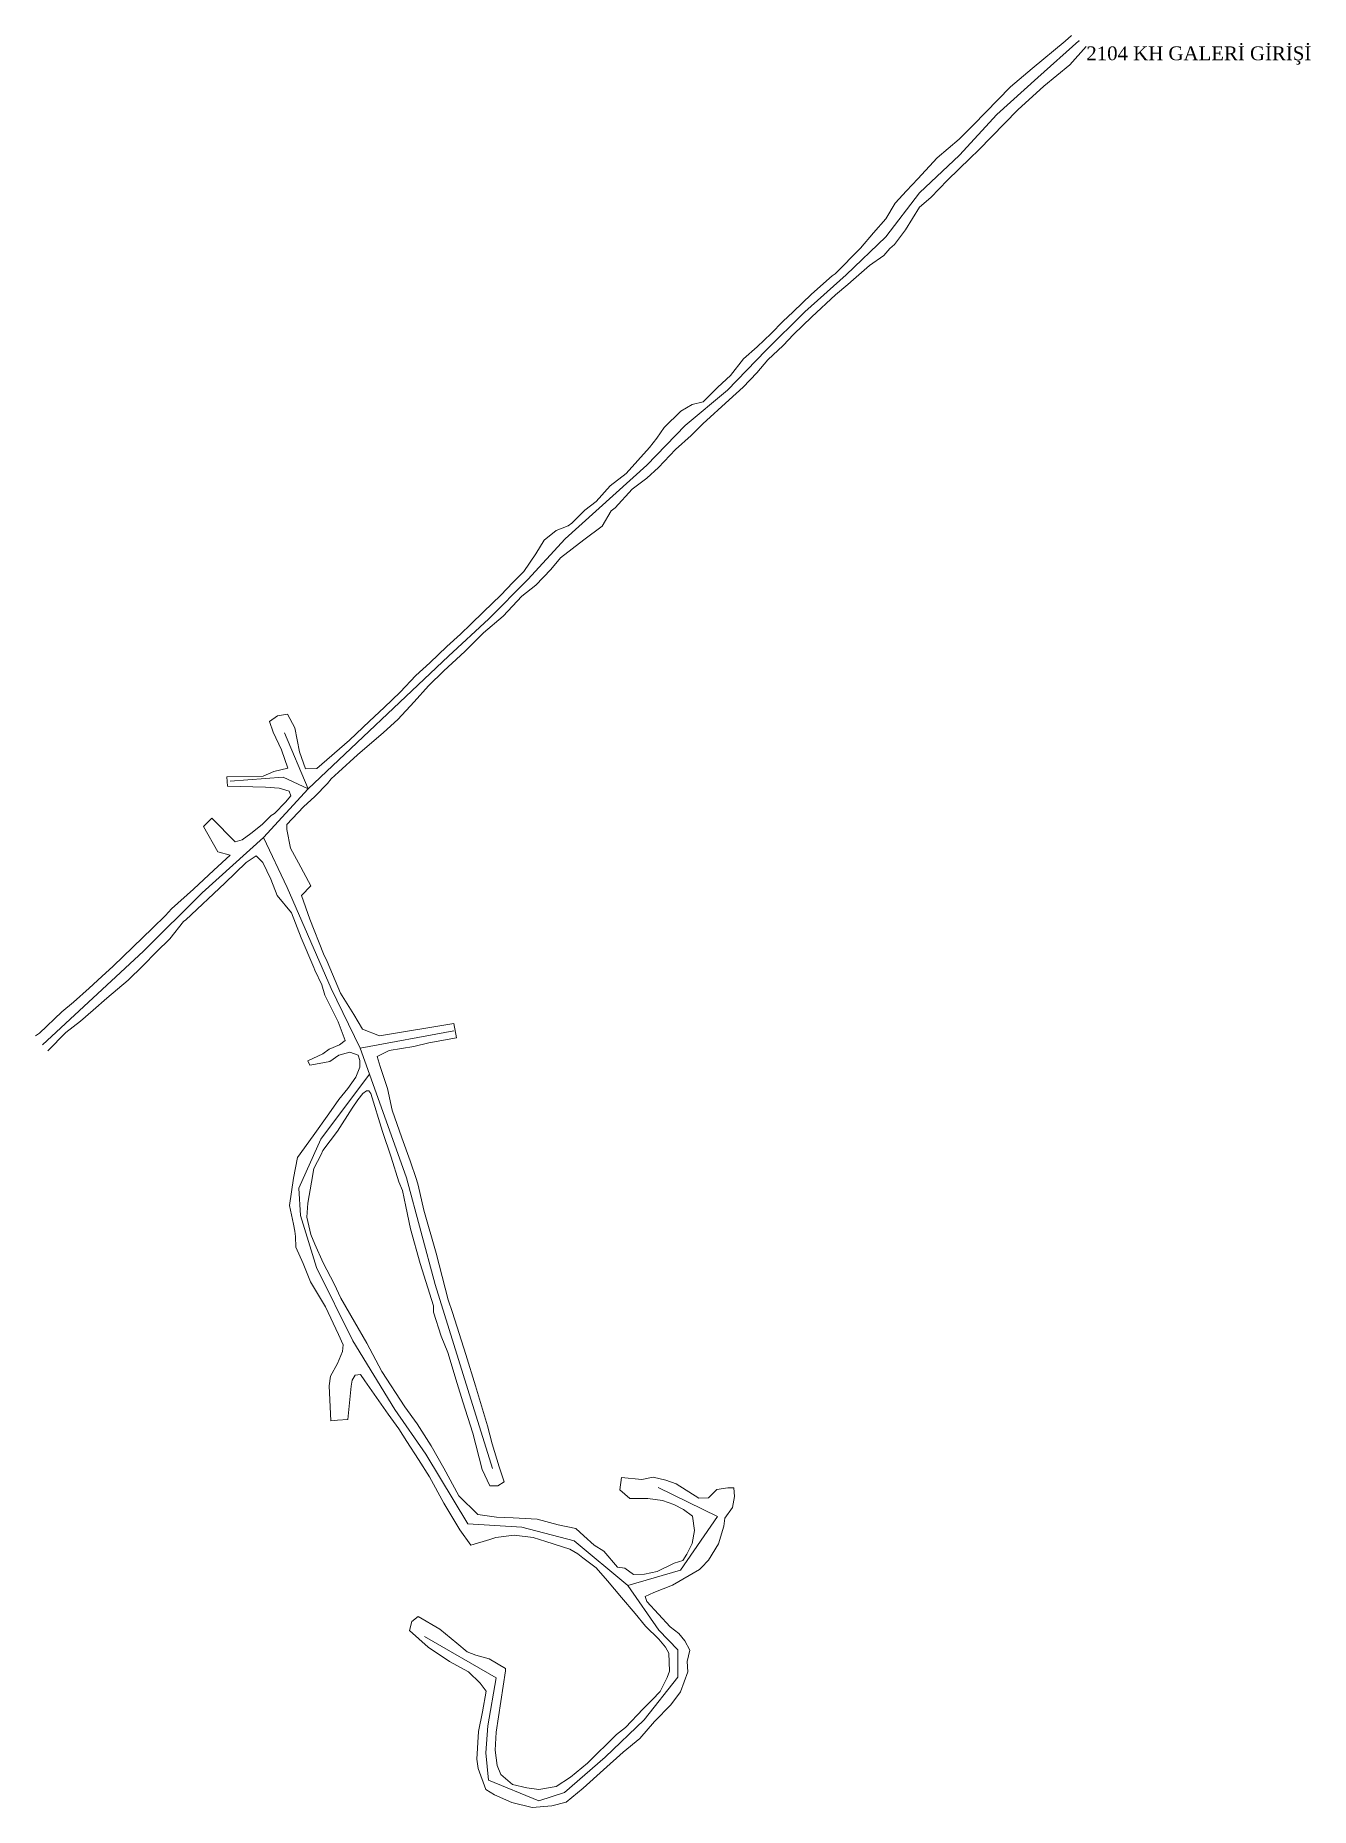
# Model space of a CAD drawing. Header units: millimetres. Extents: x 644660 to 644892, y 4144959 to 4145280.
import ezdxf

# ---------------------------------------------------------------- set-up
doc = ezdxf.new("R2010")
doc.units = ezdxf.units.MM
for name, color, linetype, lineweight in [('GEOFENCE', 3, 'Continuous', 0), ('INIT_COORD', 7, 'Continuous', 0), ('KH_GALERI', 4, 'Continuous', 0), ('TEXT', 152, 'Continuous', 0)]:
    doc.layers.add(name, color=color, linetype=linetype, lineweight=lineweight)
doc.styles.get("Standard").update_dxf_attribs({"font": 'times.ttf'})

msp = doc.modelspace()

# ---------------------------------------------------------------- linework, layer by layer
at = {"layer": 'GEOFENCE'}
for p, q in [((644849.56, 4145279.34, 2101.74), (644842.08, 4145272.69, 2101.84)), ((644842.08, 4145272.69, 2101.84), (644834.68, 4145265.97, 2101.98)), ((644834.68, 4145265.97, 2101.98), (644827.89, 4145258.63, 2102.02)), ((644827.89, 4145258.63, 2102.02), (644820.63, 4145251.76, 2102.06)), ((644820.63, 4145251.76, 2102.06), (644814.53, 4145243.83, 2102.2)), ((644814.53, 4145243.83, 2102.2), (644807.33, 4145236.89, 2102.2)), ((644807.33, 4145236.89, 2102.2), (644799.88, 4145230.23, 2102.43)), ((644799.88, 4145230.23, 2102.43), (644792.77, 4145223.19, 2102.32)), ((644792.77, 4145223.19, 2102.32), (644785.82, 4145216, 2102.51)), ((644785.82, 4145216, 2102.51), (644778.14, 4145209.61, 2102.56)), ((644778.14, 4145209.61, 2102.56), (644771.22, 4145202.38, 2102.54)), ((644771.22, 4145202.38, 2102.54), (644756.36, 4145189.01, 2102.94)), ((644756.36, 4145189.01, 2102.94), (644749.6, 4145181.64, 2102.82)), ((644749.6, 4145181.64, 2102.82), (644742.55, 4145174.55, 2102.66)), ((644742.55, 4145174.55, 2102.66), (644735.2, 4145167.77, 2102.93)), ((644735.2, 4145167.77, 2102.93), (644709.78, 4145143.71, 2103.22)), ((644709.78, 4145143.71, 2103.22), (644705.5, 4145153.84, 2102.77)), ((644705.25, 4145145.8, 2103.54), (644695.61, 4145145.08, 2106.1)), ((644709.78, 4145143.71, 2103.22), (644705.25, 4145145.8, 2103.54)), ((644709.78, 4145143.71, 2103.22), (644701.7, 4145134.84, 2103.41)), ((644701.7, 4145134.84, 2103.41), (644690.55, 4145124.82, 2103.34)), ((644701.7, 4145134.84, 2103.41), (644705.97, 4145125.8, 2103.32)), ((644705.97, 4145125.8, 2103.32), (644713.95, 4145107.46, 2103.49)), ((644690.55, 4145124.82, 2103.34), (644679.89, 4145114.26, 2103.35)), ((644679.89, 4145114.26, 2103.35), (644661.59, 4145097.24, 2102.74)), ((644713.95, 4145107.46, 2103.49), (644719.2, 4145096.67, 2103.32)), ((644719.2, 4145096.67, 2103.32), (644736.18, 4145099.78, 2093.23)), ((644719.2, 4145096.67, 2103.32), (644720.88, 4145091.96, 2103.28)), ((644720.88, 4145091.96, 2103.28), (644712.08, 4145080.14, 2100.5)), ((644720.88, 4145091.96, 2103.28), (644727.63, 4145073.14, 2103.13)), ((644712.08, 4145080.14, 2100.5), (644708.11, 4145071.26, 2098.18)), ((644708.11, 4145071.26, 2098.18), (644708.39, 4145066.31, 2097.52)), ((644727.63, 4145073.14, 2103.13), (644732.79, 4145053.81, 2102.91)), ((644708.39, 4145066.31, 2097.52), (644711.29, 4145056.88, 2095.88)), ((644711.29, 4145056.88, 2095.88), (644717.86, 4145043.59, 2093.62)), ((644732.79, 4145053.81, 2102.91), (644738.76, 4145034.74, 2102.29)), ((644717.86, 4145043.59, 2093.62), (644725.49, 4145031.14, 2090.19)), ((644738.76, 4145034.74, 2102.29), (644743.2, 4145020.42, 2102.68)), ((644725.49, 4145031.14, 2090.19), (644731.14, 4145023, 2088.84)), ((644731.14, 4145023, 2088.84), (644738.75, 4145010.4, 2085.95)), ((644784.04, 4145011.72, 2076.19), (644773.25, 4145016.97, 2076.05)), ((644738.75, 4145010.4, 2085.95), (644748.5, 4145009.77, 2083.83)), ((644748.5, 4145009.77, 2083.83), (644758.03, 4145007.32, 2082.04)), ((644777.29, 4145001.98, 2078.06), (644784.04, 4145011.72, 2076.19)), ((644758.03, 4145007.32, 2082.04), (644767.74, 4144999.19, 2079.12)), ((644767.74, 4144999.19, 2079.12), (644777.29, 4145001.98, 2078.06)), ((644767.74, 4144999.19, 2079.12), (644773.39, 4144991.11, 2077.43)), ((644773.39, 4144991.11, 2077.43), (644776.79, 4144987.51, 2076.78)), ((644743.88, 4144982.42, 2064.05), (644730.9, 4144989.94, 2063.83)), ((644776.79, 4144987.51, 2076.78), (644776.81, 4144982.56, 2076.07)), ((644742.35, 4144973.73, 2065.79), (644743.88, 4144982.42, 2064.05)), ((644776.81, 4144982.56, 2076.07), (644770.7, 4144974.85, 2074.25)), ((644770.7, 4144974.85, 2074.25), (644763.67, 4144968.06, 2072.16)), ((644741.98, 4144968.83, 2066.71), (644742.35, 4144973.73, 2065.79)), ((644742.48, 4144963.9, 2067.41), (644741.98, 4144968.83, 2066.71)), ((644763.67, 4144968.06, 2072.16), (644756.29, 4144961.68, 2069.95)), ((644751.59, 4144960.16, 2069.16), (644742.48, 4144963.9, 2067.41)), ((644756.29, 4144961.68, 2069.95), (644751.59, 4144960.16, 2069.16))]:
    msp.add_line(p, q, dxfattribs=at)
at = {"layer": 'INIT_COORD'}
msp.add_point((644849.56, 4145279.34, 2101.74), dxfattribs=at)
at = {"layer": 'KH_GALERI', "lineweight": 0}
for p, q in [((644848.21, 4145280.33, 2101.69), (644847.04, 4145279.31, 2101.99)), ((644847.04, 4145279.31, 2101.99), (644841.09, 4145274.36, 2101.81)), ((644847.9, 4145274.99, 2101.74), (644850.9, 4145278.34, 2101.79)), ((644841.09, 4145274.36, 2101.81), (644837.16, 4145271, 2101.94)), ((644843.22, 4145271.13, 2101.85), (644847.9, 4145274.99, 2101.74)), ((644837.16, 4145271, 2101.94), (644830.4, 4145264.06, 2101.94)), ((644838.49, 4145266.83, 2101.93), (644843.22, 4145271.13, 2101.85)), ((644831.33, 4145259.5, 2102.02), (644838.49, 4145266.83, 2101.93)), ((644830.4, 4145264.06, 2101.94), (644827.82, 4145261.52, 2102.05)), ((644827.82, 4145261.52, 2102.05), (644823.83, 4145258.11, 2102.08)), ((644823.83, 4145258.11, 2102.08), (644820.33, 4145254.33, 2102.11)), ((644825.71, 4145254.1, 2102.08), (644829.81, 4145258.05, 2102.03)), ((644829.81, 4145258.05, 2102.03), (644831.33, 4145259.5, 2102.02)), ((644820.33, 4145254.33, 2102.11), (644818.28, 4145252.15, 2102.06)), ((644822.68, 4145250.97, 2102.04), (644825.71, 4145254.1, 2102.08)), ((644818.28, 4145252.15, 2102.06), (644816.22, 4145249.9, 2102.19)), ((644820.65, 4145249.16, 2102.07), (644822.68, 4145250.97, 2102.04)), ((644816.22, 4145249.9, 2102.19), (644814.53, 4145247.1, 2102.22)), ((644818.12, 4145245.09, 2102.12), (644820.65, 4145249.16, 2102.07)), ((644812.33, 4145244.53, 2102.16), (644809.92, 4145241.77, 2102.27)), ((644814.53, 4145247.1, 2102.22), (644812.33, 4145244.53, 2102.16)), ((644816.12, 4145242.39, 2102.23), (644818.12, 4145245.09, 2102.12)), ((644809.92, 4145241.77, 2102.27), (644805.36, 4145237.07, 2102.21)), ((644815.28, 4145241.71, 2102.13), (644814.18, 4145240.4, 2102.14)), ((644816.12, 4145242.39, 2102.23), (644815.28, 4145241.71, 2102.13)), ((644811.55, 4145238.58, 2102.24), (644808.7, 4145236.05, 2102.17)), ((644811.55, 4145238.58, 2102.24), (644814.18, 4145240.4, 2102.14)), ((644804.83, 4145236.72, 2102.22), (644801.08, 4145233.4, 2102.3)), ((644805.36, 4145237.07, 2102.21), (644804.83, 4145236.72, 2102.22)), ((644805.43, 4145233.28, 2102.33), (644807.64, 4145235.14, 2102.38)), ((644808.7, 4145236.05, 2102.17), (644807.64, 4145235.14, 2102.38)), ((644801.08, 4145233.4, 2102.3), (644797.73, 4145230.21, 2102.31)), ((644801.09, 4145229.31, 2102.53), (644805.43, 4145233.28, 2102.33)), ((644795.86, 4145228.48, 2102.31), (644793.73, 4145226.29, 2102.28)), ((644797.73, 4145230.21, 2102.31), (644795.86, 4145228.48, 2102.31)), ((644797.8, 4145226.12, 2102.41), (644801.09, 4145229.31, 2102.53)), ((644793.73, 4145226.29, 2102.28), (644791.23, 4145223.86, 2102.34)), ((644795.93, 4145224.07, 2102.43), (644797.8, 4145226.12, 2102.41)), ((644788.74, 4145221.68, 2102.38), (644786.38, 4145218.68, 2102.45)), ((644791.23, 4145223.86, 2102.34), (644788.74, 4145221.68, 2102.38)), ((644793.14, 4145221.51, 2102.47), (644795.93, 4145224.07, 2102.43)), ((644786.38, 4145218.68, 2102.45), (644784.07, 4145216.51, 2102.53)), ((644788.68, 4145216.57, 2102.48), (644791.12, 4145219.11, 2102.4)), ((644791.12, 4145219.11, 2102.4), (644793.14, 4145221.51, 2102.47)), ((644784.07, 4145216.51, 2102.53), (644781.44, 4145213.9, 2102.56)), ((644786.1, 4145214.24, 2102.56), (644788.68, 4145216.57, 2102.48)), ((644777.38, 4145212.19, 2102.62), (644774.32, 4145209.21, 2102.6)), ((644779.4, 4145213.4, 2102.59), (644777.38, 4145212.19, 2102.62)), ((644781.44, 4145213.9, 2102.56), (644779.4, 4145213.4, 2102.59)), ((644781.38, 4145209.91, 2102.54), (644786.1, 4145214.24, 2102.56)), ((644774.32, 4145209.21, 2102.6), (644773.04, 4145207.31, 2102.52)), ((644779.26, 4145207.75, 2102.6), (644781.38, 4145209.91, 2102.54)), ((644771.7, 4145205.61, 2102.44), (644769.59, 4145203.25, 2102.6)), ((644773.04, 4145207.31, 2102.52), (644771.7, 4145205.61, 2102.44)), ((644776.38, 4145205.25, 2102.48), (644779.26, 4145207.75, 2102.6)), ((644769.59, 4145203.25, 2102.6), (644767.46, 4145200.9, 2102.58)), ((644773.34, 4145201.94, 2102.57), (644776.38, 4145205.25, 2102.51)), ((644767.46, 4145200.9, 2102.58), (644764.57, 4145198.66, 2102.64)), ((644768.54, 4145198.06, 2102.46), (644771.22, 4145200.01, 2102.6)), ((644771.22, 4145200.01, 2102.6), (644773.34, 4145201.94, 2102.57)), ((644764.57, 4145198.66, 2102.64), (644761.98, 4145195.78, 2102.52)), ((644765.45, 4145194.67, 2102.74), (644768.54, 4145198.06, 2102.46)), ((644759.97, 4145194.23, 2102.68), (644757.6, 4145191.9, 2102.71)), ((644761.98, 4145195.78, 2102.52), (644759.97, 4145194.23, 2102.68)), ((644763.09, 4145191.32, 2103.08), (644764.72, 4145194.13, 2102.56)), ((644764.72, 4145194.13, 2102.56), (644765.45, 4145194.67, 2102.74)), ((644754.78, 4145190.56, 2103.08), (644752.6, 4145188.79, 2102.95)), ((644756.96, 4145191.42, 2102.75), (644754.78, 4145190.56, 2103.08)), ((644757.6, 4145191.9, 2102.71), (644756.96, 4145191.42, 2102.75)), ((644759.79, 4145188.88, 2102.96), (644763.09, 4145191.32, 2103.08)), ((644751.08, 4145186.3, 2102.97), (644748.88, 4145183.13, 2102.81)), ((644752.6, 4145188.79, 2102.95), (644751.08, 4145186.3, 2102.97)), ((644755.55, 4145185.56, 2102.64), (644759.79, 4145188.88, 2102.96)), ((644748.88, 4145183.13, 2102.81), (644746.9, 4145181.09, 2102.7)), ((644751.08, 4145180.63, 2102.78), (644753.8, 4145183.48, 2102.84)), ((644753.8, 4145183.48, 2102.84), (644755.55, 4145185.56, 2102.64)), ((644746.9, 4145181.09, 2102.7), (644744.69, 4145178.79, 2102.68)), ((644748.55, 4145178.61, 2102.72), (644751.08, 4145180.63, 2102.78)), ((644744.69, 4145178.79, 2102.68), (644741.56, 4145175.81, 2102.67)), ((644745.15, 4145174.98, 2102.72), (644748.55, 4145178.61, 2102.72)), ((644739.27, 4145173.54, 2102.93), (644737.42, 4145171.72, 2102.89)), ((644741.56, 4145175.81, 2102.67), (644739.27, 4145173.54, 2102.93)), ((644741.55, 4145171.96, 2102.87), (644745.15, 4145174.98, 2102.72)), ((644737.42, 4145171.72, 2102.89), (644734.94, 4145169.48, 2102.9)), ((644738.27, 4145168.66, 2102.84), (644740.74, 4145171.15, 2102.98)), ((644740.74, 4145171.15, 2102.98), (644741.55, 4145171.96, 2102.87)), ((644734.94, 4145169.48, 2102.9), (644731.82, 4145166.53, 2102.85)), ((644734.41, 4145165.07, 2102.87), (644737.42, 4145167.86, 2102.88)), ((644737.42, 4145167.86, 2102.88), (644738.27, 4145168.66, 2102.84)), ((644729.3, 4145164.23, 2103.02), (644726.47, 4145161.2, 2102.98)), ((644731.82, 4145166.53, 2102.85), (644729.3, 4145164.23, 2103.02)), ((644731.63, 4145162.38, 2102.98), (644734.41, 4145165.07, 2102.87)), ((644726.47, 4145161.2, 2102.98), (644723.57, 4145158.47, 2103.08)), ((644728.99, 4145159.44, 2102.92), (644731.63, 4145162.38, 2102.98)), ((644723.57, 4145158.47, 2103.08), (644720.93, 4145155.99, 2103.11)), ((644726.05, 4145156.27, 2103.09), (644728.99, 4145159.44, 2102.92)), ((644704.2, 4145156.9, 2102.63), (644702.75, 4145155.91, 2102.64)), ((644702.75, 4145155.91, 2102.64), (644703.43, 4145153.98, 2102.71)), ((644706.01, 4145157.21, 2102.64), (644704.2, 4145156.9, 2102.63)), ((644707.38, 4145154.78, 2102.76), (644706.01, 4145157.21, 2102.64)), ((644708.2, 4145150.43, 2103.02), (644707.38, 4145154.78, 2102.76)), ((644720.93, 4145155.99, 2103.11), (644717.27, 4145152.5, 2103.16)), ((644723.47, 4145153.91, 2103.15), (644726.05, 4145156.27, 2103.09)), ((644703.43, 4145153.98, 2102.71), (644704.96, 4145150.79, 2102.98)), ((644717.27, 4145152.5, 2103.16), (644711.33, 4145147.35, 2103.27)), ((644718.72, 4145149.88, 2103.22), (644723.47, 4145153.91, 2103.15)), ((644704.96, 4145150.79, 2102.98), (644706.11, 4145147.42, 2103.36)), ((644709.32, 4145147.34, 2103.21), (644708.2, 4145150.43, 2103.02)), ((644715.3, 4145146.73, 2103.01), (644718.72, 4145149.88, 2103.22)), ((644701.59, 4145145.96, 2105.67), (644695.02, 4145145.89, 2106.27)), ((644695.02, 4145145.89, 2106.27), (644695.14, 4145144.19, 2106.22)), ((644703.55, 4145146.82, 2103.42), (644701.59, 4145145.96, 2105.67)), ((644706.11, 4145147.42, 2103.36), (644703.55, 4145146.82, 2103.42)), ((644711.33, 4145147.35, 2103.27), (644709.32, 4145147.34, 2103.21)), ((644711, 4145142.29, 2103.2), (644713.29, 4145144.63, 2103.08)), ((644713.29, 4145144.63, 2103.08), (644713.94, 4145145.48, 2103.11)), ((644713.94, 4145145.48, 2103.11), (644715.3, 4145146.73, 2103.01)), ((644695.14, 4145144.19, 2106.22), (644702.03, 4145143.97, 2105.78)), ((644702.03, 4145143.97, 2105.78), (644704.51, 4145143.83, 2103.17)), ((644706.35, 4145143.29, 2103.58), (644704.51, 4145143.83, 2103.17)), ((644705.69, 4145141.28, 2103.25), (644706.66, 4145142.42, 2103.32)), ((644706.66, 4145142.42, 2103.32), (644706.35, 4145143.29, 2103.58)), ((644708.94, 4145140.45, 2103.21), (644711, 4145142.29, 2103.2)), ((644692.34, 4145138.39, 2103.02), (644690.79, 4145136.88, 2103.02)), ((644696.57, 4145134.09, 2103.98), (644692.34, 4145138.39, 2103.02)), ((644703.06, 4145138.87, 2103.25), (644701.46, 4145137.21, 2103.31)), ((644703.65, 4145139.24, 2103.34), (644703.06, 4145138.87, 2103.25)), ((644703.65, 4145139.24, 2103.34), (644705.69, 4145141.28, 2103.25)), ((644705.93, 4145137.25, 2103.33), (644708.94, 4145140.45, 2103.21)), ((644690.79, 4145136.88, 2103.02), (644693.42, 4145132.28, 2103.93)), ((644699.36, 4145135.58, 2103.38), (644697.8, 4145134.46, 2103.62)), ((644701.46, 4145137.21, 2103.31), (644699.36, 4145135.58, 2103.38)), ((644705.92, 4145136.33, 2103.26), (644705.93, 4145137.25, 2103.33)), ((644706.58, 4145132.93, 2103.35), (644705.92, 4145136.33, 2103.26)), ((644693.42, 4145132.28, 2103.93), (644695.62, 4145131.63, 2103.29)), ((644697.8, 4145134.46, 2103.62), (644696.57, 4145134.09, 2103.98)), ((644708.02, 4145130.29, 2103.32), (644706.58, 4145132.93, 2103.35)), ((644692.65, 4145128.91, 2103.35), (644688.98, 4145125.5, 2103.35)), ((644695.62, 4145131.63, 2103.29), (644692.65, 4145128.91, 2103.35)), ((644694.69, 4145126.6, 2103.39), (644698.56, 4145130.33, 2103.3)), ((644698.56, 4145130.33, 2103.3), (644700.34, 4145131.52, 2103.32)), ((644700.34, 4145131.52, 2103.32), (644701.54, 4145130.34, 2103.46)), ((644701.54, 4145130.34, 2103.46), (644702.99, 4145127.32, 2103.36)), ((644710.25, 4145126.08, 2103.32), (644708.02, 4145130.29, 2103.32)), ((644688.98, 4145125.5, 2103.35), (644685.01, 4145121.93, 2103.42)), ((644687.6, 4145119.94, 2103.27), (644694.69, 4145126.6, 2103.39)), ((644702.99, 4145127.32, 2103.36), (644704.18, 4145124.32, 2103.37)), ((644708.59, 4145124.36, 2103.25), (644710.25, 4145126.08, 2103.32)), ((644704.18, 4145124.32, 2103.37), (644706.73, 4145121.2, 2103.31)), ((644710.11, 4145120.06, 2103.39), (644708.59, 4145124.36, 2103.25)), ((644683.92, 4145120.71, 2103.32), (644681.52, 4145118.39, 2103.48)), ((644685.01, 4145121.93, 2103.42), (644683.92, 4145120.71, 2103.32)), ((644684.69, 4145116.48, 2103.27), (644687.18, 4145119.63, 2103.29)), ((644687.18, 4145119.63, 2103.29), (644687.6, 4145119.94, 2103.27)), ((644706.73, 4145121.2, 2103.31), (644708.5, 4145116.69, 2103.42)), ((644712.57, 4145113.77, 2103.45), (644710.11, 4145120.06, 2103.39)), ((644674.41, 4145111.55, 2103.18), (644681.52, 4145118.39, 2103.48)), ((644682.3, 4145114.13, 2103.21), (644684.69, 4145116.48, 2103.27)), ((644708.5, 4145116.69, 2103.42), (644710.78, 4145111.26, 2103.46)), ((644679.82, 4145111.56, 2103.39), (644682.3, 4145114.13, 2103.21)), ((644713.24, 4145112.36, 2103.51), (644712.57, 4145113.77, 2103.45)), ((644715.67, 4145106.64, 2103.49), (644713.24, 4145112.36, 2103.51)), ((644672.37, 4145109.65, 2103.11), (644670.09, 4145107.53, 2103.05)), ((644674.41, 4145111.55, 2103.18), (644672.37, 4145109.65, 2103.11)), ((644677.14, 4145109, 2103.35), (644679.82, 4145111.56, 2103.39)), ((644710.78, 4145111.26, 2103.46), (644710.98, 4145110.82, 2103.49)), ((644710.98, 4145110.82, 2103.49), (644712.25, 4145108.14, 2103.46)), ((644670.09, 4145107.53, 2103.05), (644667.23, 4145105.01, 2103.36)), ((644673.28, 4145105.74, 2103.11), (644677.14, 4145109, 2103.35)), ((644712.25, 4145108.14, 2103.46), (644712.8, 4145106.25, 2103.4)), ((644712.8, 4145106.25, 2103.4), (644715.23, 4145101.41, 2103.58)), ((644718.07, 4145102.73, 2103.5), (644715.67, 4145106.64, 2103.49)), ((644665.12, 4145103.22, 2103.58), (644661.05, 4145099.4, 2103.57)), ((644667.23, 4145105.01, 2103.36), (644665.12, 4145103.22, 2103.58)), ((644668.52, 4145101.58, 2103.46), (644670.81, 4145103.52, 2103.2)), ((644670.81, 4145103.52, 2103.2), (644673.28, 4145105.74, 2103.11)), ((644719.61, 4145100.07, 2103.58), (644718.07, 4145102.73, 2103.5)), ((644665.82, 4145099.48, 2103.74), (644668.52, 4145101.58, 2103.46)), ((644715.23, 4145101.41, 2103.58), (644716.47, 4145098.03, 2103.14)), ((644722.73, 4145098.87, 2103.42), (644719.61, 4145100.07, 2103.58)), ((644736.17, 4145101.15, 2081.63), (644722.73, 4145098.87, 2103.42)), ((644736.71, 4145098.51, 2104.51), (644736.17, 4145101.15, 2081.63)), ((644661.05, 4145099.4, 2103.57), (644660.32, 4145098.9, 2103.65)), ((644662.55, 4145096.19, 2103.52), (644665.82, 4145099.48, 2103.74)), ((644713.56, 4145096.45, 2103.19), (644712.44, 4145095.63, 2103.12)), ((644715.47, 4145097.26, 2103.23), (644713.56, 4145096.45, 2103.19)), ((644716.47, 4145098.03, 2103.14), (644715.47, 4145097.26, 2103.23)), ((644724.46, 4145096.2, 2103.51), (644728.97, 4145096.97, 2103.89)), ((644728.97, 4145096.97, 2103.89), (644731.65, 4145097.65, 2104.13)), ((644731.65, 4145097.65, 2104.13), (644736.71, 4145098.51, 2104.51)), ((644712.44, 4145095.63, 2103.12), (644709.7, 4145094.34, 2103.13)), ((644709.7, 4145094.34, 2103.13), (644710.11, 4145093.59, 2103.13)), ((644710.11, 4145093.59, 2103.13), (644711.8, 4145093.9, 2103.1)), ((644711.8, 4145093.9, 2103.1), (644713.7, 4145094.26, 2103.18)), ((644713.7, 4145094.26, 2103.18), (644715.36, 4145095.4, 2103.2)), ((644715.36, 4145095.4, 2103.2), (644717.31, 4145095.93, 2103.2)), ((644717.31, 4145095.93, 2103.2), (644718.87, 4145095.37, 2103.48)), ((644719.12, 4145093.21, 2103.49), (644718.4, 4145091.39, 2103.23)), ((644718.87, 4145095.37, 2103.48), (644719.13, 4145094.39, 2103.46)), ((644719.13, 4145094.39, 2103.46), (644719.12, 4145093.21, 2103.49)), ((644722.32, 4145095.16, 2103.46), (644724.46, 4145096.2, 2103.51)), ((644722.85, 4145093.3, 2103.44), (644722.32, 4145095.16, 2103.46)), ((644724.18, 4145089.36, 2103.28), (644722.85, 4145093.3, 2103.44)), ((644718.4, 4145091.39, 2103.23), (644716.96, 4145089.32, 2102.67)), ((644715.35, 4145087.37, 2102.27), (644713.51, 4145084.74, 2101.37)), ((644716.96, 4145089.32, 2102.67), (644715.35, 4145087.37, 2102.27)), ((644717.73, 4145085.78, 2102.19), (644718.77, 4145087.31, 2102.49)), ((644718.77, 4145087.31, 2102.49), (644719.67, 4145088.41, 2102.79)), ((644719.67, 4145088.41, 2102.79), (644720.33, 4145088.91, 2102.75)), ((644720.33, 4145088.91, 2102.75), (644720.77, 4145088.92, 2103.12)), ((644720.77, 4145088.92, 2103.12), (644721.15, 4145088.45, 2103.21)), ((644721.15, 4145088.45, 2103.21), (644723.28, 4145081.56, 2103.3)), ((644725, 4145085.38, 2103.25), (644724.18, 4145089.36, 2103.28)), ((644713.51, 4145084.74, 2101.37), (644710.66, 4145080.74, 2100.38)), ((644715.11, 4145081.57, 2100.93), (644717.73, 4145085.78, 2102.19)), ((644726.74, 4145080.39, 2103.28), (644725, 4145085.38, 2103.25)), ((644710.66, 4145080.74, 2100.38), (644707.85, 4145076.81, 2099.4)), ((644712.46, 4145078.12, 2100.28), (644715.11, 4145081.57, 2100.93)), ((644723.28, 4145081.56, 2103.3), (644724.82, 4145076.9, 2103.19)), ((644728.27, 4145076.2, 2103.19), (644726.74, 4145080.39, 2103.28)), ((644710.78, 4145074.81, 2099.2), (644712.12, 4145077.38, 2099.91)), ((644712.12, 4145077.38, 2099.91), (644712.46, 4145078.12, 2100.28)), ((644707.85, 4145076.81, 2099.4), (644707.11, 4145073.1, 2098.44)), ((644710.4, 4145072.32, 2098.67), (644710.78, 4145074.81, 2099.2)), ((644724.82, 4145076.9, 2103.19), (644726.2, 4145072.42, 2103.11)), ((644729.41, 4145072.85, 2103.14), (644728.27, 4145076.2, 2103.19)), ((644707.11, 4145073.1, 2098.44), (644706.41, 4145068.12, 2097.88)), ((644709.72, 4145068.56, 2097.95), (644710.4, 4145072.32, 2098.67)), ((644726.2, 4145072.42, 2103.11), (644726.88, 4145070.85, 2103.12)), ((644726.88, 4145070.85, 2103.12), (644727.49, 4145067.94, 2102.9)), ((644729.7, 4145071.83, 2103.04), (644729.41, 4145072.85, 2103.14)), ((644730.78, 4145067.29, 2102.87), (644729.7, 4145071.83, 2103.04)), ((644706.41, 4145068.12, 2097.88), (644707.09, 4145064.72, 2097.24)), ((644709.54, 4145066.03, 2097.61), (644709.72, 4145068.56, 2097.95)), ((644727.49, 4145067.94, 2102.9), (644728.34, 4145063.9, 2103.01)), ((644707.09, 4145064.72, 2097.24), (644707.35, 4145063.45, 2097)), ((644710.24, 4145062.85, 2097.06), (644709.54, 4145066.03, 2097.61)), ((644732.98, 4145059.49, 2102.95), (644730.78, 4145067.29, 2102.87)), ((644707.35, 4145063.45, 2097), (644707.5, 4145062.47, 2096.89)), ((644707.5, 4145062.47, 2096.89), (644707.53, 4145060.55, 2096.72)), ((644710.98, 4145061.1, 2096.59), (644710.24, 4145062.85, 2097.06)), ((644712.53, 4145057.71, 2095.97), (644710.98, 4145061.1, 2096.59)), ((644728.34, 4145063.9, 2103.01), (644730.09, 4145057.59, 2103)), ((644707.53, 4145060.55, 2096.72), (644708.9, 4145057.59, 2096.08)), ((644735.15, 4145051.01, 2102.64), (644732.98, 4145059.49, 2102.95)), ((644708.9, 4145057.59, 2096.08), (644710.2, 4145054.25, 2095.49)), ((644714.5, 4145053.9, 2095.28), (644712.53, 4145057.71, 2095.97)), ((644730.09, 4145057.59, 2103), (644732.49, 4145049.94, 2102.61)), ((644710.2, 4145054.25, 2095.49), (644712.94, 4145049.71, 2094.71)), ((644715.71, 4145051.34, 2094.91), (644714.5, 4145053.9, 2095.28)), ((644715.71, 4145051.34, 2094.91), (644718.16, 4145047.03, 2094.02)), ((644715.3, 4145044.74, 2094), (644712.94, 4145049.71, 2094.71)), ((644732.49, 4145049.94, 2102.61), (644732.51, 4145048.76, 2102.61)), ((644732.51, 4145048.76, 2102.61), (644733.92, 4145044.42, 2102.58)), ((644735.95, 4145048.7, 2102.56), (644735.15, 4145051.01, 2102.64)), ((644738.38, 4145041.1, 2102.44), (644735.95, 4145048.7, 2102.56)), ((644718.16, 4145047.03, 2094.02), (644720.39, 4145043.12, 2093.27)), ((644715.3, 4145044.74, 2094), (644716.12, 4145042.83, 2093.56)), ((644716.12, 4145042.83, 2093.56), (644715.99, 4145041.62, 2093.27)), ((644720.39, 4145043.12, 2093.27), (644723.13, 4145038.03, 2091.67)), ((644733.92, 4145044.42, 2102.58), (644735.1, 4145041.46, 2102.51)), ((644715.1, 4145039.49, 2093.02), (644713.83, 4145037.17, 2092.83)), ((644715.99, 4145041.62, 2093.27), (644715.1, 4145039.49, 2093.02)), ((644735.1, 4145041.46, 2102.51), (644736.78, 4145035.81, 2102.37)), ((644740.15, 4145035.44, 2102.4), (644738.38, 4145041.1, 2102.44)), ((644713.83, 4145037.17, 2092.83), (644713.6, 4145035.38, 2092.56)), ((644713.6, 4145035.38, 2092.56), (644713.92, 4145029.06, 2092.28)), ((644716.96, 4145029.32, 2092.12), (644717.55, 4145035.36, 2092.57)), ((644717.55, 4145035.36, 2092.57), (644717.77, 4145036.46, 2092.65)), ((644717.77, 4145036.46, 2092.65), (644718.29, 4145037.37, 2092.83)), ((644718.29, 4145037.37, 2092.83), (644719.27, 4145037.45, 2092.42)), ((644719.27, 4145037.45, 2092.42), (644720.04, 4145036.33, 2091.65)), ((644724.27, 4145030.28, 2090.41), (644720.04, 4145036.33, 2091.65)), ((644723.13, 4145038.03, 2091.67), (644727.33, 4145031.63, 2090.25)), ((644736.78, 4145035.81, 2102.37), (644737.8, 4145032.51, 2102.38)), ((644742.28, 4145028.13, 2102.36), (644740.15, 4145035.44, 2102.4)), ((644737.8, 4145032.51, 2102.38), (644739.66, 4145026.81, 2102.44)), ((644713.92, 4145029.06, 2092.28), (644715.1, 4145029.17, 2092.07)), ((644715.1, 4145029.17, 2092.07), (644716.96, 4145029.32, 2092.12)), ((644726.25, 4145027.64, 2089.94), (644724.27, 4145030.28, 2090.41)), ((644727.33, 4145031.63, 2090.25), (644729.55, 4145028.52, 2089.59)), ((644727.69, 4145025.31, 2089.48), (644726.25, 4145027.64, 2089.94)), ((644729.55, 4145028.52, 2089.59), (644732.11, 4145024.52, 2088.96)), ((644739.66, 4145026.81, 2102.44), (644741.32, 4145020.25, 2102.75)), ((644743.12, 4145024.9, 2102.41), (644742.28, 4145028.13, 2102.36)), ((644729.81, 4145022.02, 2088.81), (644727.69, 4145025.31, 2089.48)), ((644732.11, 4145024.52, 2088.96), (644734.39, 4145020.48, 2088.23)), ((644744.4, 4145020.73, 2102.69), (644743.12, 4145024.9, 2102.41)), ((644731.77, 4145018.88, 2088.25), (644729.81, 4145022.02, 2088.81)), ((644734.39, 4145020.48, 2088.23), (644737.09, 4145015.48, 2087)), ((644741.32, 4145020.25, 2102.75), (644742.72, 4145017.27, 2102.76)), ((644745.3, 4145018, 2102.66), (644744.4, 4145020.73, 2102.69)), ((644734.4, 4145014.13, 2087.14), (644731.77, 4145018.88, 2088.25)), ((644742.72, 4145017.27, 2102.76), (644744.17, 4145017.29, 2102.76)), ((644744.17, 4145017.29, 2102.76), (644745.3, 4145018, 2102.66)), ((644766.61, 4145018.81, 2076.51), (644766.3, 4145016.57, 2076.19)), ((644766.3, 4145016.57, 2076.19), (644768.13, 4145014.95, 2076.12)), ((644770.29, 4145018.42, 2076.01), (644766.61, 4145018.81, 2076.51)), ((644772.35, 4145018.87, 2076.07), (644770.29, 4145018.42, 2076.01)), ((644774.65, 4145018.3, 2075.99), (644772.35, 4145018.87, 2076.07)), ((644776.52, 4145017.65, 2076.09), (644774.65, 4145018.3, 2075.99)), ((644780.63, 4145015.04, 2076.67), (644776.52, 4145017.65, 2076.09)), ((644783.89, 4145016.6, 2075.54), (644782.36, 4145015.09, 2075.81)), ((644785.86, 4145016.94, 2075.9), (644783.89, 4145016.6, 2075.54)), ((644786.97, 4145016.91, 2076.21), (644785.86, 4145016.94, 2075.9)), ((644787.1, 4145015.35, 2076.8), (644786.97, 4145016.91, 2076.21)), ((644737.29, 4145009.32, 2086.1), (644734.4, 4145014.13, 2087.14)), ((644737.09, 4145015.48, 2087), (644740.53, 4145012.09, 2085.71)), ((644768.13, 4145014.95, 2076.12), (644771.38, 4145015, 2075.89)), ((644771.38, 4145015, 2075.89), (644774.02, 4145014.62, 2076.06)), ((644774.02, 4145014.62, 2076.06), (644776.08, 4145013.87, 2076.21)), ((644776.08, 4145013.87, 2076.21), (644777.83, 4145013.01, 2076.24)), ((644777.83, 4145013.01, 2076.24), (644779.46, 4145011.79, 2076.46)), ((644782.36, 4145015.09, 2075.81), (644780.63, 4145015.04, 2076.67)), ((644785.37, 4145011.41, 2076.16), (644786.75, 4145013.36, 2076.6)), ((644786.75, 4145013.36, 2076.6), (644787.1, 4145015.35, 2076.8)), ((644740.53, 4145012.09, 2085.71), (644743.91, 4145011.62, 2084.94)), ((644743.91, 4145011.62, 2084.94), (644746.98, 4145011.47, 2084.16)), ((644746.98, 4145011.47, 2084.16), (644751.29, 4145011.24, 2083.47)), ((644751.29, 4145011.24, 2083.47), (644755.13, 4145010.22, 2082.62)), ((644755.13, 4145010.22, 2082.62), (644758.3, 4145009.54, 2082.51)), ((644759.76, 4145008.21, 2081.71), (644758.3, 4145009.54, 2082.51)), ((644779.46, 4145011.79, 2076.46), (644779.83, 4145009.15, 2077.03)), ((644784.21, 4145006.76, 2077.08), (644785.15, 4145009.94, 2076.6)), ((644785.15, 4145009.94, 2076.6), (644785.37, 4145011.41, 2076.16)), ((644739.25, 4145006.53, 2085.1), (644737.29, 4145009.32, 2086.1)), ((644739.25, 4145006.53, 2085.1), (644742.74, 4145007.54, 2084.75)), ((644743.84, 4145007.92, 2085.23), (644742.74, 4145007.54, 2084.75)), ((644747.15, 4145008.33, 2083.98), (644743.84, 4145007.92, 2085.23)), ((644750.56, 4145007.9, 2083.27), (644747.15, 4145008.33, 2083.98)), ((644752.9, 4145007.19, 2082.84), (644750.56, 4145007.9, 2083.27)), ((644752.9, 4145007.19, 2082.84), (644757.21, 4145005.8, 2081.8)), ((644759.76, 4145008.21, 2081.71), (644761.67, 4145006.52, 2081.17)), ((644761.67, 4145006.52, 2081.17), (644763.37, 4145005.4, 2080.81)), ((644779.42, 4145006.79, 2077.53), (644778.48, 4145004.87, 2077.74)), ((644779.83, 4145009.15, 2077.03), (644779.42, 4145006.79, 2077.53)), ((644782.41, 4145003.81, 2077.55), (644784.21, 4145006.76, 2077.08)), ((644757.21, 4145005.8, 2081.8), (644758.68, 4145004.93, 2081.59)), ((644759.62, 4145004.19, 2081.21), (644758.68, 4145004.93, 2081.59)), ((644762.02, 4145002.38, 2080.44), (644759.62, 4145004.19, 2081.21)), ((644763.37, 4145005.4, 2080.81), (644765.87, 4145002.5, 2080.06)), ((644773.1, 4145001.73, 2078.66), (644776.14, 4145003.27, 2078.1)), ((644777.72, 4145003.73, 2077.92), (644776.14, 4145003.27, 2078.1)), ((644778.48, 4145004.87, 2077.74), (644777.72, 4145003.73, 2077.92)), ((644781.14, 4145002.44, 2078.08), (644782.41, 4145003.81, 2077.55)), ((644764.07, 4145000.03, 2080.04), (644762.02, 4145002.38, 2080.44)), ((644766.63, 4144997.03, 2078.99), (644764.07, 4145000.03, 2080.04)), ((644765.87, 4145002.5, 2080.06), (644767.19, 4145002.31, 2079.61)), ((644767.19, 4145002.31, 2079.61), (644768.8, 4145001.19, 2079.25)), ((644768.8, 4145001.19, 2079.25), (644770.76, 4145001.27, 2079.16)), ((644770.76, 4145001.27, 2079.16), (644773.1, 4145001.73, 2078.66)), ((644780.75, 4145002.08, 2077.76), (644775.85, 4144999.23, 2078.32)), ((644780.75, 4145002.08, 2077.76), (644781.14, 4145002.44, 2078.08)), ((644769.11, 4144994.12, 2078.01), (644766.63, 4144997.03, 2078.99)), ((644772.46, 4144997.9, 2078.75), (644770.89, 4144997.23, 2078.75)), ((644770.89, 4144997.23, 2078.75), (644771.19, 4144996.29, 2078.03)), ((644775.85, 4144999.23, 2078.32), (644772.46, 4144997.9, 2078.75)), ((644729.72, 4144993.59, 2063.33), (644728.56, 4144992.68, 2063.42)), ((644733.67, 4144991.29, 2063.87), (644729.72, 4144993.59, 2063.33)), ((644770.97, 4144991.81, 2077.8), (644769.11, 4144994.12, 2078.01)), ((644771.19, 4144996.29, 2078.03), (644775.43, 4144991.67, 2077.57)), ((644728.56, 4144992.68, 2063.42), (644728.13, 4144991.04, 2063.41)), ((644728.13, 4144991.04, 2063.41), (644731.55, 4144988.03, 2063.75)), ((644733.67, 4144991.29, 2063.87), (644736.74, 4144988.71, 2063.94)), ((644773.36, 4144989.49, 2077.52), (644770.97, 4144991.81, 2077.8)), ((644775.43, 4144991.67, 2077.57), (644776.98, 4144990.48, 2076.99)), ((644776.98, 4144990.48, 2076.99), (644778.06, 4144989.15, 2076.76)), ((644735.39, 4144985.41, 2063.98), (644731.55, 4144988.03, 2063.75)), ((644736.74, 4144988.71, 2063.94), (644738.61, 4144987.18, 2063.8)), ((644738.61, 4144987.18, 2063.8), (644740.18, 4144986.58, 2063.78)), ((644774.6, 4144988.02, 2077.08), (644773.36, 4144989.49, 2077.52)), ((644775.16, 4144986.93, 2076.79), (644774.6, 4144988.02, 2077.08)), ((644778.06, 4144989.15, 2076.76), (644779.01, 4144987.47, 2076.67)), ((644779.01, 4144987.47, 2076.67), (644778.5, 4144985.44, 2076.55)), ((644738.83, 4144983.55, 2064.07), (644735.39, 4144985.41, 2063.98)), ((644740.18, 4144986.58, 2063.78), (644741.3, 4144986.25, 2063.85)), ((644741.3, 4144986.25, 2063.85), (644742.58, 4144985.88, 2063.29)), ((644745.59, 4144984.13, 2063.7), (644742.58, 4144985.88, 2063.29)), ((644745.58, 4144983.74, 2063.8), (644745.59, 4144984.13, 2063.7)), ((644775.33, 4144983.64, 2076.35), (644775.16, 4144986.93, 2076.79)), ((644778.5, 4144985.44, 2076.55), (644778.64, 4144983.52, 2076.13)), ((644740.97, 4144981.47, 2064.42), (644738.83, 4144983.55, 2064.07)), ((644742.04, 4144980.05, 2064.52), (644740.97, 4144981.47, 2064.42)), ((644743.87, 4144972.62, 2066.07), (644745.58, 4144983.74, 2063.8)), ((644773.6, 4144979.98, 2075.22), (644774.9, 4144982.51, 2075.82)), ((644774.9, 4144982.51, 2075.82), (644775.33, 4144983.64, 2076.35)), ((644778.64, 4144983.52, 2076.13), (644777.3, 4144979.92, 2075.77)), ((644741.4, 4144976.27, 2065.03), (644742.04, 4144980.05, 2064.52)), ((644770.51, 4144976.82, 2074.73), (644772.14, 4144978.43, 2074.94)), ((644772.14, 4144978.43, 2074.94), (644773.6, 4144979.98, 2075.22)), ((644775.52, 4144977.56, 2075.1), (644772.58, 4144974.55, 2074.4)), ((644777.3, 4144979.92, 2075.77), (644775.52, 4144977.56, 2075.1)), ((644741.4, 4144976.27, 2065.03), (644740.67, 4144972.69, 2065.91)), ((644767.31, 4144973.43, 2073.54), (644770.51, 4144976.82, 2074.73)), ((644772.58, 4144974.55, 2074.4), (644769.92, 4144971.46, 2073.58)), ((644740.67, 4144972.69, 2065.91), (644740.34, 4144967.69, 2066.83)), ((644743.68, 4144969.31, 2066.68), (644743.87, 4144972.62, 2066.07)), ((644765.71, 4144972.17, 2073.03), (644760.43, 4144966.95, 2071.44)), ((644767.31, 4144973.43, 2073.54), (644765.71, 4144972.17, 2073.03)), ((644766.92, 4144968.99, 2072.83), (644769.92, 4144971.46, 2073.58)), ((644744.03, 4144966.56, 2067.12), (644743.68, 4144969.31, 2066.68)), ((644763.33, 4144965.77, 2071.84), (644766.92, 4144968.99, 2072.83)), ((644740.34, 4144967.69, 2066.83), (644740.6, 4144966.03, 2067.11)), ((644740.6, 4144966.03, 2067.11), (644741.97, 4144962.21, 2067.56)), ((644744.71, 4144964.9, 2067.59), (644744.03, 4144966.56, 2067.12)), ((644746.84, 4144963.08, 2068.45), (644744.71, 4144964.9, 2067.59)), ((644760.43, 4144966.95, 2071.44), (644757.36, 4144964.41, 2070.26)), ((644759.68, 4144962.41, 2070.88), (644763.33, 4144965.77, 2071.84)), ((644741.97, 4144962.21, 2067.56), (644743.59, 4144961.24, 2068.15)), ((644749.44, 4144962.51, 2068.75), (644746.84, 4144963.08, 2068.45)), ((644751.61, 4144962.22, 2068.97), (644749.44, 4144962.51, 2068.75)), ((644754.73, 4144962.74, 2069.54), (644751.61, 4144962.22, 2068.97)), ((644757.36, 4144964.41, 2070.26), (644754.73, 4144962.74, 2069.54)), ((644756.55, 4144959.9, 2070.09), (644759.68, 4144962.41, 2070.88)), ((644743.59, 4144961.24, 2068.15), (644746.74, 4144959.81, 2068.56)), ((644746.74, 4144959.81, 2068.56), (644750.38, 4144958.92, 2068.99)), ((644750.38, 4144958.92, 2068.99), (644753.99, 4144959.22, 2069.56)), ((644753.99, 4144959.22, 2069.56), (644756.55, 4144959.9, 2070.09))]:
    msp.add_line(p, q, dxfattribs=at)

# ---------------------------------------------------------------- texts
at = {"layer": 'TEXT', "insert": (644850.9, 4145278.34, 2101.79), "char_height": 2.5, "width": 47.0304, "attachment_point": 1}
msp.add_mtext('{2104 KH GALERİ GİRİŞİ}', dxfattribs=at)

doc.saveas('drawing.dxf')
